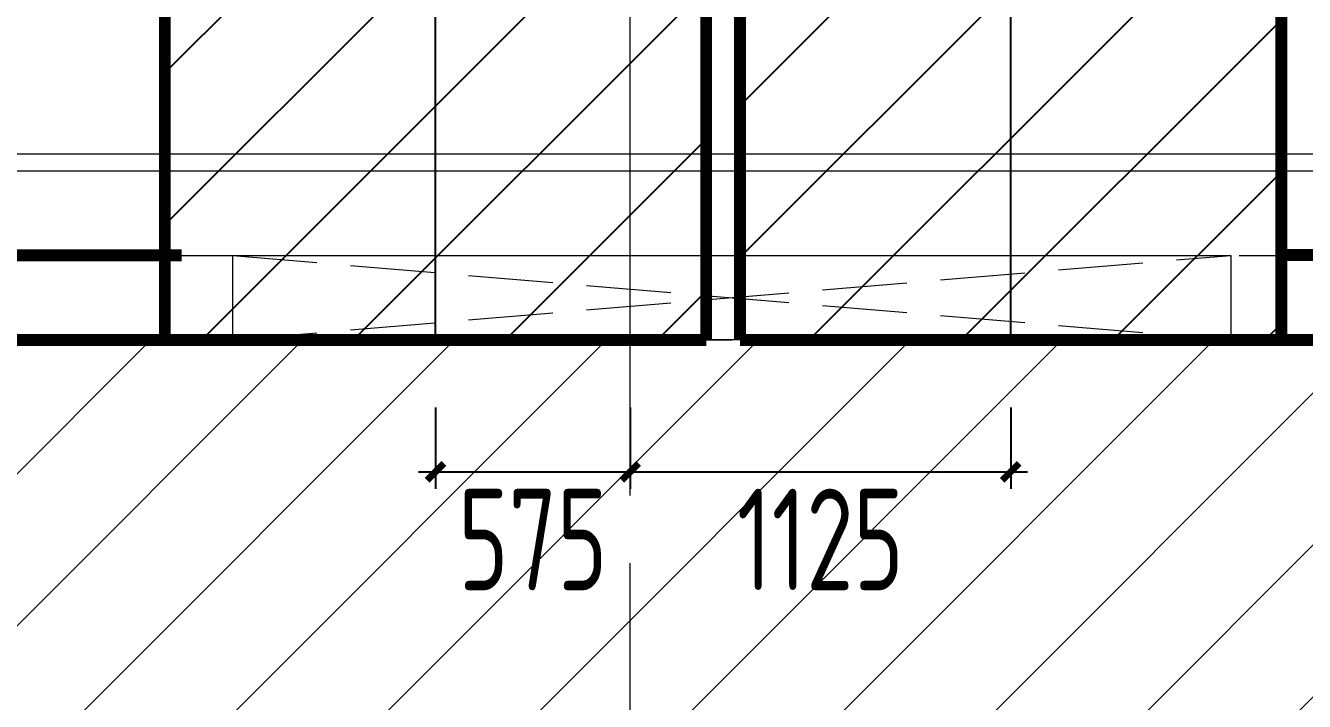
# Model space of a CAD drawing. Extents: x 4 to 13611208, y -605838 to 574722.
# Drawn here: x 13451510 to 13455290, y -16279 to -14281 of the extents above; entities that cross this region are included whole.
import ezdxf

# ---------------------------------------------------------------- set-up
doc = ezdxf.new("R2010")
doc.units = 0
doc.header["$LTSCALE"] = 1000
doc.header["$MEASUREMENT"] = 0
for name, pattern in [('CENTER2', [28.575, 19.05, -3.175, 3.175, -3.175]), ('DASH', [0.35, 0.25, -0.1]), ('DOTE', [2.42, 2, -0.2, 0.02, -0.2])]:
    doc.linetypes.add(name, pattern=pattern)
for name, color, linetype in [('DUCT-D-P中心线', 5, 'CENTER2'), ('DUCT-D-P标注', 7, 'Continuous'), ('DUCT-D-P管', 6, 'Continuous')]:
    doc.layers.add(name, color=color, linetype=linetype)
doc.layers.add('SDF-风管', color=3, linetype='Continuous', lineweight=20)
doc.layers.add('建筑底图', color=8, linetype='Continuous', lineweight=13)
doc.styles.add('du', font='gbenor.shx', dxfattribs={"width": 0.8, "bigfont": 'hztxt.shx'})
doc.dimstyles.new('67', dxfattribs={"dimscale": 100, "dimtxt": 3, "dimasz": 0.5, "dimexe": 0.5, "dimexo": 2, "dimgap": 0.5, "dimtad": 2, "dimdec": 0, "dimrnd": 5, "dimzin": 0, "dimdsep": 46, "dimtxsty": 'du', "dimblk": 'ARCHTICK', "dimcen": 0, "dimdle": 0.5, "dimclrd": 256, "dimclre": 256, "dimclrt": 256, "dimazin": 0, "dimtfac": 1, "dimtdec": 0, "dimtix": 1, "dimtmove": 2, "dimatfit": 3, "dimfxl": 100, "dimtolj": 1, "dimtzin": 0, "dimlwd": -1, "dimlwe": -1, "dimarcsym": 0})

# ---------------------------------------------------------------- blocks, each defined once
blk = doc.blocks.new('_ArchTick')
at = {"color": 0, "linetype": 'ByBlock', "const_width": 0.4}
blk.add_lwpolyline([(-0.5, -0.5), (0.5, 0.5)], dxfattribs=at)
blk = doc.blocks.new('*D996')
at = {"layer": 'DUCT-D-P标注', "transparency": 16777216}
for p, q in [((13452722.1, -15410.3), (13452722.1, -15650)), ((13453297.4, -15410.3), (13453297.4, -15650)), ((13452672.1, -15600), (13453347.4, -15600))]:
    blk.add_line(p, q, dxfattribs=at)
at = {"layer": 'DUCT-D-P标注', "transparency": 16777216, "xscale": 50, "yscale": 50, "zscale": 50, "rotation": 180}
blk.add_blockref('_ArchTick', (13452722.1, -15600), dxfattribs=at)
at = {"layer": 'DUCT-D-P标注', "transparency": 16777216, "xscale": 50, "yscale": 50, "zscale": 50}
blk.add_blockref('_ArchTick', (13453297.4, -15600), dxfattribs=at)
at = {"layer": 'DUCT-D-P标注', "transparency": 16777216, "insert": (13453009.7, -15800), "char_height": 300, "attachment_point": 5, "style": 'du'}
blk.add_mtext('\\A1;575', dxfattribs=at)
blk = doc.blocks.new('*D997')
at = {"layer": 'DUCT-D-P标注', "transparency": 16777216}
for p, q in [((13453297.4, -15410.3), (13453297.4, -15650)), ((13454422.1, -15410.3), (13454422.1, -15650)), ((13453247.4, -15600), (13454472.1, -15600))]:
    blk.add_line(p, q, dxfattribs=at)
at = {"layer": 'DUCT-D-P标注', "transparency": 16777216, "xscale": 50, "yscale": 50, "zscale": 50, "rotation": 180}
blk.add_blockref('_ArchTick', (13453297.4, -15600), dxfattribs=at)
at = {"layer": 'DUCT-D-P标注', "transparency": 16777216, "xscale": 50, "yscale": 50, "zscale": 50}
blk.add_blockref('_ArchTick', (13454422.1, -15600), dxfattribs=at)
at = {"layer": 'DUCT-D-P标注', "transparency": 16777216, "insert": (13453859.7, -15800), "char_height": 300, "attachment_point": 5, "style": 'du'}
blk.add_mtext('\\A1;1125', dxfattribs=at)

msp = doc.modelspace()

# ---------------------------------------------------------------- hatches: boundary and pattern name
at = {"layer": 'DUCT-D-P管'}
h = msp.add_hatch(dxfattribs=at)
h.set_pattern_fill('ANSI31', color=8, scale=200)
h.set_pattern_definition([(45, (0, 0), (-224.506403, 224.506403), [])])
h.paths.add_polyline_path([(13455222.1, -12322), (13453622.1, -12322), (13453622.1, -15210.3), (13455222.1, -15210.3)])
h.paths.add_polyline_path([(13451922.1, -12319.5), (13453522.1, -12319.5), (13453522.1, -15210.3), (13451922.1, -15210.3)])
at = {"layer": '建筑底图', "linetype": 'DASH'}
h = msp.add_hatch(dxfattribs=at)
h.set_pattern_fill('ANSI31', color=8, scale=200, style=0)
h.set_pattern_definition([(45, (793255.26, 9e-08), (-224.506403, 224.506403), [])])
h.paths.add_polyline_path([(13274397.4, -15210.3), (13455372.4, -15210.3), (13455372.4, -18060.3), (13274397.4, -18060.3)])

# ---------------------------------------------------------------- linework, layer by layer
at = {"layer": 'DUCT-D-P中心线'}
for p, q in [((13452722.1, -15210.3), (13452722.1, -13110.9)), ((13454422.1, -15210.3), (13454422.1, -13110.9))]:
    msp.add_line(p, q, dxfattribs=at)
at = {"layer": 'DUCT-D-P管', "const_width": 35}
for points in [[(13451922.1, -13110.9), (13451922.1, -15210.3)], [(13453522.1, -15210.3), (13453522.1, -13110.9)], [(13453622.1, -13110.9), (13453622.1, -15210.3)], [(13455222.1, -15210.3), (13455222.1, -13110.9)], [(13451922.1, -15210.3), (13453522.1, -15210.3)], [(13453622.1, -15210.3), (13455222.1, -15210.3)]]:
    msp.add_lwpolyline(points, dxfattribs=at)
at = {"layer": 'SDF-风管', "const_width": 35}
for points, elevation in [([(13455221.7, -14959.3), (13455622.1, -14959.3), (13455622.1, -18310.3), (13310397.1, -18310.3), (13310397.1, -18960.3), (13270747.1, -18960.3), (13270747.1, -14960.5)], 8250), ([(13271322.1, -15210.3), (13270997.1, -15210.3), (13270997.1, -18710.3), (13310147.1, -18710.3), (13310147.1, -18060.3), (13455372.1, -18060.3), (13455372.1, -15210.3), (13455221.7, -15210.3)], 4115), ([(13451972.1, -15210.3), (13431747.5, -15210.3)], 8250)]:
    msp.add_lwpolyline(points, dxfattribs=dict(at, elevation=elevation))
msp.add_lwpolyline([(13431747.5, -14960.2), (13451972.1, -14960.3)], dxfattribs=at)
at = {"layer": '建筑底图', "color": 8, "linetype": 'DOTE'}
msp.add_line((13453297.4, -22710.3), (13453297.4, 3889.7), dxfattribs=at)
at = {"layer": '建筑底图', "color": 8, "linetype": 'Continuous'}
msp.add_line((13443847.4, -14660.3), (13464547.4, -14660.3), dxfattribs=at)
at = {"layer": '建筑底图', "color": 8}
msp.add_line((13443897.4, -14710.3), (13465597.4, -14710.3), dxfattribs=at)
at = {"layer": '建筑底图', "color": 8, "linetype": 'DASH'}
for p, q in [((13270997.4, -14960.3), (13455622.4, -14960.3)), ((13270997.4, -15210.3), (13455372.4, -15210.3))]:
    msp.add_line(p, q, dxfattribs=at)
for points in [[(13452122.4, -14960.3), (13455072.4, -15210.3)], [(13452122.4, -15210.3), (13455072.4, -14960.3)]]:
    msp.add_lwpolyline(points, dxfattribs=at)
msp.add_lwpolyline([(13452122.4, -14960.3), (13455072.4, -14960.3), (13455072.4, -15210.3), (13452122.4, -15210.3)], close=True, dxfattribs=at)

# ---------------------------------------------------------------- dimensions: what is measured, and where the dimension line sits
at = {"layer": 'DUCT-D-P标注'}
for base, p1, p2, picture, middle in [((13453297.4, -15600), (13452722.1, -15210.3, 4015), (13453297.4, -15210.3), '*D996', (13453009.7, -15800)), ((13454422.1, -15600), (13453297.4, -15210.3), (13454422.1, -15210.3, 4015), '*D997', (13453859.7, -15800))]:
    dim = msp.add_linear_dim(base=base, p1=p1, p2=p2, dimstyle='67', dxfattribs=at)
    dim.commit()
    dim.dimension.update_dxf_attribs({"geometry": picture, "text_midpoint": middle})

doc.saveas('drawing.dxf')
